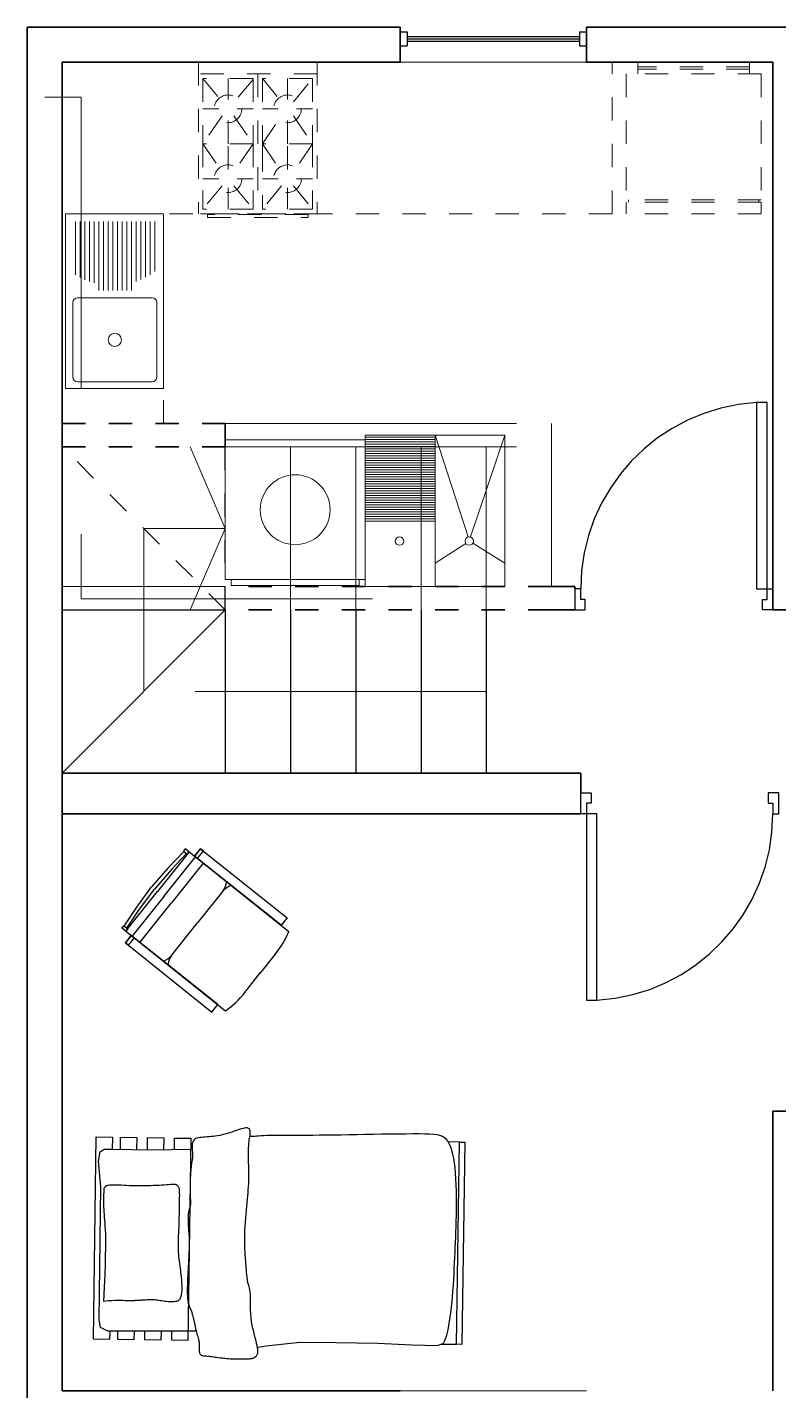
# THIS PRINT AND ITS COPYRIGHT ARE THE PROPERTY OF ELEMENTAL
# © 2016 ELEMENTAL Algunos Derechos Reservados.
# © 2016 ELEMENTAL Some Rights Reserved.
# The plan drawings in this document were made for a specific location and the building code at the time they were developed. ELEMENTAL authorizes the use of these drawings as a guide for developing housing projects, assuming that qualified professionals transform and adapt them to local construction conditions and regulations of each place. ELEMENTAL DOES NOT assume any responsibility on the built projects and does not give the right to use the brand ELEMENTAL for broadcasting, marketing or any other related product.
# Model space of a CAD drawing. Header units: metres. Extents: x -43.54 to -36.99, y -323.24 to -313.32.
# Drawn here: x -43.54 to -40.32, y -319.17 to -313.32 of the extents above; entities that cross this region are included whole.
import ezdxf

# ---------------------------------------------------------------- set-up
doc = ezdxf.new("R2010")
doc.units = ezdxf.units.M
doc.header["$LTSCALE"] = 5
doc.header["$MEASUREMENT"] = 0
doc.linetypes.add('DASHDOT', pattern=[1, 0.5, -0.25, 0, -0.25])
doc.linetypes.add('HIDDEN', pattern=[0.375, 0.25, -0.125])
doc.layers.get('0').update_dxf_attribs({"color": 30})
for name, color, linetype, lineweight in [('A-DOOR-FULL', 4, 'Continuous', 25), ('A-FLOR-OVHD', 3, 'HIDDEN', 18), ('A-FLOR-STRS', 4, 'Continuous', 25), ('A-FURN', 8, 'Continuous', 18), ('A-GLAZ-FULL', 4, 'Continuous', 25), ('A-WALL-FULL-EXTR', 7, 'Continuous', 35), ('A-WALL-FULL-INTR', 7, 'Continuous', 35)]:
    doc.layers.add(name, color=color, linetype=linetype, lineweight=lineweight)

# ---------------------------------------------------------------- blocks, each defined once
blk = doc.blocks.new('LAVADORA-PL')
for p, q in [((0, 0), (0, 0.6)), ((0, 0.6), (0.6, 0.6)), ((0.6, 0.6), (0.6, 0)), ((0.625, 0.575), (0.625, 0.025)), ((0.6, 0), (0, 0))]:
    blk.add_line(p, q)
for points in [[(0.6, 0.575), (0.625, 0.575)], [(0.6, 0.025), (0.625, 0.025)]]:
    blk.add_lwpolyline(points)
blk.add_circle((0.3, 0.3), 0.15)
blk = doc.blocks.new('A$C08E13F05')
at = {"color": 7}
for p, q in [((-49.82, 50.6), (-49.82, 41.47)), ((71.18, 41.47), (71.18, 48.24))]:
    blk.add_line(p, q, dxfattribs=at)
for points in [[(-44.94, 249.01), (-49.82, 249.01), (-49.82, 258.71), (71.18, 258.71), (71.18, 249.01), (63.93, 249.01)], [(-44.15, 197.3), (-44.82, 245.04), (-44.97, 250.14), (-42.83, 254.49), (-38.11, 255.37), (-6.25, 255.48), (41.34, 255.48), (56.68, 257.09), (62.32, 256.29), (63.93, 253.87), (63.93, 249.01), (63.93, 225.59), (64.68, 202.17)], [(-27.13, 252.76), (-18.63, 252.51), (-10.99, 252.32), (-4.68, 252.18), (0.48, 252.11), (4.69, 252.09), (8.14, 252.11), (11.01, 252.17), (13.49, 252.27), (15.75, 252.4), (17.83, 252.54), (19.75, 252.7), (21.55, 252.86), (23.23, 253.03), (24.83, 253.18), (26.36, 253.32), (27.84, 253.44), (29.3, 253.52), (30.73, 253.58), (32.12, 253.62), (33.44, 253.64), (34.71, 253.64), (35.89, 253.64), (36.99, 253.63), (37.99, 253.61), (38.88, 253.6), (39.67, 253.56), (40.35, 253.47), (40.94, 253.3), (41.43, 253.03), (41.83, 252.62), (42.15, 252.05), (42.39, 251.3), (42.56, 250.34), (42.66, 249.19), (42.71, 247.9), (42.71, 246.48), (42.69, 244.97), (42.64, 243.39), (42.58, 241.79), (42.53, 240.19), (42.48, 238.61), (42.45, 237.05), (42.44, 235.5), (42.43, 233.96), (42.44, 232.4), (42.47, 230.82), (42.51, 229.22), (42.57, 227.57), (42.65, 225.88), (42.74, 224.17), (42.84, 222.46), (42.94, 220.78), (43.06, 219.16), (43.17, 217.61), (43.28, 216.17), (43.38, 214.86), (43.47, 213.71), (43.54, 212.7), (43.55, 211.83), (43.49, 211.09), (43.35, 210.47), (43.08, 209.96), (42.69, 209.54), (42.14, 209.21), (41.42, 208.96), (40.54, 208.77), (39.51, 208.64), (38.33, 208.56), (37.03, 208.52), (35.61, 208.51), (34.09, 208.51), (32.47, 208.52), (30.76, 208.53), (28.99, 208.53), (27.17, 208.54), (25.31, 208.55), (23.44, 208.57), (21.55, 208.59), (19.68, 208.62), (17.83, 208.65), (16.02, 208.7), (14.25, 208.74), (12.53, 208.79), (10.85, 208.83), (9.21, 208.86), (7.61, 208.86), (6.06, 208.84), (4.55, 208.79), (3.08, 208.7), (1.65, 208.59), (0.24, 208.44), (-1.13, 208.27), (-2.5, 208.09), (-3.85, 207.9), (-5.2, 207.69), (-6.56, 207.49), (-7.92, 207.29), (-9.28, 207.1), (-10.64, 206.92), (-11.97, 206.76), (-13.28, 206.61), (-14.54, 206.49), (-15.75, 206.4), (-16.9, 206.33), (-17.97, 206.3), (-18.97, 206.3), (-19.91, 206.33), (-20.77, 206.39), (-21.57, 206.47), (-22.31, 206.57), (-22.98, 206.69), (-23.59, 206.82), (-24.14, 206.97), (-24.64, 207.14), (-25.07, 207.35), (-25.46, 207.61), (-25.79, 207.93), (-26.07, 208.31), (-26.31, 208.79), (-26.49, 209.35), (-26.63, 210.02), (-26.72, 210.78), (-26.78, 211.62), (-26.8, 212.51), (-26.79, 213.44), (-26.75, 214.39), (-26.68, 215.35), (-26.59, 216.3), (-26.49, 217.23), (-26.37, 218.13), (-26.25, 219.01), (-26.13, 219.87), (-26.02, 220.72), (-25.92, 221.55), (-25.84, 222.36), (-25.78, 223.17), (-25.76, 223.97), (-25.76, 224.76), (-25.79, 225.53), (-25.83, 226.27), (-25.89, 226.99), (-25.94, 227.66), (-26, 228.3), (-26.05, 228.89), (-26.09, 229.42), (-26.13, 229.91), (-26.15, 230.38), (-26.18, 230.83), (-26.2, 231.28), (-26.22, 231.74), (-26.25, 232.23), (-26.29, 232.76), (-26.34, 233.33), (-26.39, 233.97), (-26.44, 234.66), (-26.49, 235.4), (-26.54, 236.22), (-26.57, 237.1), (-26.58, 238.05), (-26.57, 239.07), (-26.54, 240.17), (-26.5, 241.38), (-26.47, 242.74), (-26.47, 244.26), (-26.52, 245.99), (-26.63, 247.97), (-26.83, 250.21), (-27.13, 252.76)], [(-44.67, 234.48), (-49.82, 234.48), (-49.82, 244.18), (-44.8, 244.18)], [(63.93, 244.18), (71.18, 244.18), (71.18, 234.48), (63.93, 234.48)], [(-44.45, 218.34), (-49.82, 218.34), (-49.82, 228.04), (-44.58, 228.04)], [(63.93, 228.04), (71.18, 228.04), (71.18, 218.34), (64.16, 218.34)], [(64.37, 211.87), (71.18, 211.87), (71.18, 202.17), (-49.82, 202.17), (-49.82, 211.87), (-44.36, 211.87)], [(-49.82, 50.6), (-49.29, 49.26), (-47.17, 48.26), (-44.42, 47.39), (-41.15, 46.64), (-37.51, 46.01), (-33.62, 45.47), (-29.62, 45.01), (-25.64, 44.64), (-21.78, 44.33), (-18.07, 44.08), (-14.49, 43.87), (-11.02, 43.71), (-7.65, 43.57), (-4.38, 43.46), (-1.18, 43.36), (1.95, 43.26), (5.03, 43.16), (8.08, 43.05), (11.13, 42.95), (14.2, 42.85), (17.31, 42.77), (20.51, 42.7), (23.8, 42.65), (27.21, 42.62), (30.76, 42.63), (34.41, 42.66), (38.12, 42.73), (41.82, 42.85), (45.48, 43.01), (49.04, 43.22), (52.45, 43.49), (55.66, 43.82), (58.64, 44.21), (61.37, 44.67), (63.85, 45.21), (66.08, 45.83), (68.07, 46.54), (69.81, 47.34), (71.29, 48.24), (72.52, 49.25), (73.51, 50.37), (74.27, 51.66), (74.84, 53.15), (75.23, 54.91), (75.48, 56.98), (75.61, 59.41), (75.66, 62.25), (75.64, 65.55), (75.59, 69.34), (75.5, 73.56), (75.39, 78.11), (75.26, 82.92), (75.12, 87.89), (74.96, 92.94), (74.81, 97.99), (74.66, 102.94), (74.51, 107.73), (74.37, 112.35), (74.24, 116.79), (74.12, 121.06), (74.01, 125.16), (73.91, 129.09), (73.83, 132.86), (73.75, 136.47), (73.7, 139.91), (73.65, 143.18), (73.61, 146.26), (73.56, 149.15), (73.52, 151.82), (73.46, 154.27), (73.39, 156.48), (73.3, 158.44), (73.19, 160.14), (73.06, 161.6), (72.94, 162.83), (72.82, 163.85), (72.72, 164.69), (72.65, 165.35), (72.63, 165.86), (72.65, 166.23), (72.73, 166.49), (72.88, 166.65), (73.07, 166.74), (73.31, 166.76), (73.59, 166.74), (73.92, 166.69), (74.27, 166.64), (74.65, 166.6), (75.06, 166.59), (75.48, 166.62), (75.89, 166.68), (76.3, 166.79), (76.68, 166.94), (77.02, 167.13), (77.32, 167.38), (77.55, 167.68), (77.72, 168.03), (77.81, 168.46), (77.84, 168.95), (77.79, 169.52), (77.68, 170.19), (77.5, 170.95), (77.25, 171.81), (76.94, 172.78), (76.57, 173.87), (76.15, 175.07), (75.69, 176.34), (75.22, 177.69), (74.75, 179.08), (74.29, 180.49), (73.86, 181.92), (73.48, 183.35), (73.16, 184.75), (72.89, 186.12), (72.67, 187.46), (72.49, 188.77), (72.33, 190.03), (72.21, 191.26), (72.09, 192.44), (71.99, 193.58), (71.89, 194.66), (71.77, 195.69), (71.64, 196.65), (71.47, 197.54), (71.25, 198.34), (70.98, 199.05), (70.65, 199.67), (70.24, 200.18), (69.74, 200.58), (69.17, 200.88), (68.54, 201.09), (67.88, 201.22), (67.19, 201.3), (66.49, 201.32), (65.79, 201.3), (65.12, 201.26), (64.48, 201.2), (63.88, 201.14), (63.3, 201.08), (62.73, 201.02), (62.18, 200.96), (61.62, 200.93), (61.07, 200.91), (60.5, 200.92), (59.91, 200.96), (59.3, 201.03), (58.65, 201.12), (57.98, 201.22), (57.26, 201.33), (56.51, 201.44), (55.71, 201.56), (54.85, 201.66), (53.94, 201.76), (52.97, 201.84), (51.96, 201.91), (50.89, 201.97), (49.78, 202.02), (48.62, 202.07), (47.42, 202.1), (46.19, 202.13), (44.92, 202.15), (43.63, 202.16), (42.34, 202.17), (41.08, 202.16), (39.85, 202.15), (38.69, 202.13), (37.6, 202.09), (36.61, 202.05), (35.73, 201.99), (34.96, 201.93), (34.27, 201.87), (33.64, 201.82), (33.07, 201.78), (32.53, 201.77), (32.01, 201.77), (31.49, 201.82), (30.96, 201.9), (30.42, 202.01), (29.87, 202.14), (29.32, 202.29), (28.77, 202.44), (28.22, 202.6), (27.68, 202.74), (27.16, 202.86), (26.65, 202.96), (26.14, 203.03), (25.63, 203.08), (25.11, 203.11), (24.56, 203.12), (23.97, 203.12), (23.34, 203.11), (22.64, 203.09), (21.89, 203.06), (21.08, 203.02), (20.25, 202.98), (19.4, 202.94), (18.56, 202.89), (17.74, 202.84), (16.96, 202.78), (16.25, 202.73), (15.61, 202.66), (15.03, 202.6), (14.47, 202.54), (13.93, 202.48), (13.37, 202.43), (12.76, 202.38), (12.1, 202.33), (11.34, 202.29), (10.47, 202.26), (9.49, 202.24), (8.41, 202.23), (7.21, 202.23), (5.92, 202.24), (4.53, 202.26), (3.04, 202.29), (1.45, 202.33), (-0.22, 202.39), (-1.95, 202.46), (-3.73, 202.53), (-5.54, 202.6), (-7.33, 202.68), (-9.11, 202.75), (-10.83, 202.82), (-12.48, 202.88), (-14.03, 202.92), (-15.5, 202.96), (-16.88, 202.98), (-18.17, 202.99), (-19.39, 202.99), (-20.53, 202.97), (-21.6, 202.94), (-22.62, 202.89), (-23.57, 202.83), (-24.46, 202.76), (-25.3, 202.67), (-26.08, 202.56), (-26.82, 202.43), (-27.51, 202.28), (-28.15, 202.11), (-28.75, 201.92), (-29.3, 201.7), (-29.85, 201.47), (-30.39, 201.21), (-30.97, 200.94), (-31.59, 200.66), (-32.29, 200.37), (-33.09, 200.07), (-34.01, 199.77), (-35.07, 199.46), (-36.24, 199.16), (-37.49, 198.86), (-38.79, 198.56), (-40.11, 198.26), (-41.41, 197.97), (-42.66, 197.67), (-43.83, 197.39), (-44.9, 197.1), (-45.87, 196.83), (-46.75, 196.56), (-47.56, 196.32), (-48.31, 196.09), (-49.01, 195.89), (-49.67, 195.72), (-50.31, 195.58), (-50.93, 195.48), (-51.54, 195.4), (-52.12, 195.36), (-52.68, 195.34), (-53.2, 195.33), (-53.68, 195.34), (-54.13, 195.35), (-54.52, 195.37), (-54.86, 195.39), (-55.15, 195.4), (-55.41, 195.4), (-55.64, 195.4), (-55.86, 195.39), (-56.07, 195.37), (-56.29, 195.34), (-56.52, 195.29), (-56.77, 195.23), (-57.03, 195.15), (-57.3, 195.05), (-57.57, 194.92), (-57.82, 194.77), (-58.06, 194.58), (-58.27, 194.35), (-58.44, 194.09), (-58.57, 193.78), (-58.66, 193.43), (-58.73, 193.03), (-58.77, 192.57), (-58.81, 192.06), (-58.84, 191.49), (-58.88, 190.86), (-58.94, 190.17), (-59.02, 189.41), (-59.11, 188.59), (-59.22, 187.71), (-59.35, 186.79), (-59.47, 185.84), (-59.6, 184.85), (-59.73, 183.84), (-59.85, 182.81), (-59.96, 181.78), (-60.05, 180.75), (-60.14, 179.73), (-60.21, 178.72), (-60.27, 177.75), (-60.32, 176.8), (-60.35, 175.9), (-60.38, 175.05), (-60.39, 174.26), (-60.39, 173.52), (-60.38, 172.82), (-60.37, 172.15), (-60.35, 171.5), (-60.33, 170.87), (-60.31, 170.25), (-60.29, 169.62), (-60.28, 168.98), (-60.27, 168.33), (-60.25, 167.68), (-60.24, 167.05), (-60.22, 166.43), (-60.2, 165.84), (-60.17, 165.28), (-60.12, 164.76), (-60.07, 164.29), (-60, 163.86), (-59.92, 163.46), (-59.81, 163.1), (-59.68, 162.76), (-59.53, 162.45), (-59.34, 162.15), (-59.13, 161.86), (-58.89, 161.57), (-58.61, 161.3), (-58.3, 161.04), (-57.96, 160.81), (-57.59, 160.6), (-57.2, 160.43), (-56.78, 160.3), (-56.34, 160.21), (-55.88, 160.17), (-55.39, 160.18), (-54.89, 160.22), (-54.37, 160.3), (-53.83, 160.4), (-53.28, 160.52), (-52.72, 160.65), (-52.14, 160.79), (-51.56, 160.93), (-50.97, 161.07), (-50.35, 161.21), (-49.71, 161.37), (-49.04, 161.53), (-48.33, 161.7), (-47.58, 161.9), (-46.78, 162.11), (-45.93, 162.34), (-45.04, 162.58), (-44.11, 162.84), (-43.15, 163.09), (-42.17, 163.35), (-41.17, 163.59), (-40.16, 163.83), (-39.15, 164.04), (-38.15, 164.22), (-37.16, 164.38), (-36.18, 164.52), (-35.21, 164.64), (-34.25, 164.73), (-33.31, 164.81), (-32.38, 164.87), (-31.48, 164.92), (-30.59, 164.95), (-29.72, 164.97), (-28.86, 164.99), (-28, 165), (-27.14, 165), (-26.27, 165), (-25.39, 165), (-24.49, 165), (-23.56, 165.01), (-22.59, 165.04), (-21.55, 165.12), (-20.44, 165.25), (-19.22, 165.47), (-17.89, 165.79), (-16.43, 166.22), (-14.8, 166.79)], [(-14.8, 166.79), (-8.17, 167.63), (-2.48, 168.24), (2.39, 168.66), (6.57, 168.92), (10.17, 169.04), (13.33, 169.06), (16.18, 168.99), (18.83, 168.88), (21.39, 168.75), (23.87, 168.6), (26.29, 168.44), (28.62, 168.27), (30.88, 168.1), (33.05, 167.93), (35.13, 167.77), (37.12, 167.61), (39.03, 167.46), (40.88, 167.34), (42.7, 167.23), (44.52, 167.15), (46.38, 167.1), (48.3, 167.08), (50.33, 167.1), (52.5, 167.16), (54.81, 167.27), (57.27, 167.38), (59.84, 167.49), (62.5, 167.55), (65.22, 167.54), (67.96, 167.42), (70.72, 167.16), (73.45, 166.75)], [(-53.28, 160.52), (-52.24, 155.36), (-49.82, 135.17), (-49.82, 113.78), (-49.82, 88.74), (-50.44, 68.1), (-50.62, 52.82), (-49.82, 50.6)]]:
    blk.add_lwpolyline(points, dxfattribs=at)
blk.add_lwpolyline([(-49.82, 41.47), (71.18, 41.47), (71.18, 38.29), (-49.82, 38.29)], close=True, dxfattribs=at)
blk = doc.blocks.new('DOOR-80')
for points in [[(-0.07, 0.89), (-0.07, 0.09), (-0.025, 0.09), (-0.025, 0.89), (-0.07, 0.89)], [(-0.825, 0.09), (-0.85, 0.09), (-0.85, 0), (-0.805, 0), (-0.805, 0.045), (-0.825, 0.045), (-0.825, 0.09)], [(-0.025, 0.09), (0, 0.09), (0, 0), (-0.045, 0), (-0.045, 0.045), (-0.025, 0.045), (-0.025, 0.09)]]:
    blk.add_lwpolyline(points)
at = {"linetype": 'HIDDEN'}
blk.add_arc((-0.0227, 0.0891), 0.8023, 93.38109, 179.93414, dxfattribs=at)
blk = doc.blocks.new('A$C08E36EE4')
for p, q in [((-27.99, 59.11), (-28.57, 59.11)), ((4.57, 59.11), (5.14, 59.11)), ((-28.57, 55.8), (-11.71, 55.8)), ((5.14, 55.8), (-11.71, 55.8)), ((-25.36, 44.89), (-11.71, 44.89)), ((1.93, 44.89), (-11.71, 44.89)), ((-19.81, 18.25), (-11.55, 18.25)), ((-3.62, 18.25), (-11.88, 18.25))]:
    blk.add_line(p, q)
for points in [[(-28.57, 63.41), (-27.58, 63.41), (-27.58, 61.76), (-28.57, 61.76)], [(5.14, 63.41), (4.15, 63.41), (4.15, 61.76), (5.14, 61.76)], [(-31.71, 22.71), (-28.57, 22.71), (-28.57, 59.44), (-31.71, 59.44)], [(-31.71, 59.44), (-28.57, 59.44), (-28.57, 58.26), (-31.71, 58.26)], [(8.29, 22.71), (5.14, 22.71), (5.14, 59.44), (8.29, 59.44)], [(8.29, 59.44), (5.14, 59.44), (5.14, 58.26), (8.29, 58.26)]]:
    blk.add_lwpolyline(points, close=True)
for points in [[(-27.58, 63.25), (-20.05, 63.87), (-11.71, 64.24)], [(4.15, 63.25), (-3.38, 63.87), (-11.71, 64.24)], [(-28.57, 61.76), (-28.57, 19.4)], [(-11.71, 59.11), (-27.99, 59.11)], [(-27.98, 61.76), (-11.71, 61.76)], [(-27.58, 62.09), (-20.42, 62.69), (-11.71, 63.08)], [(4.15, 62.09), (-3.01, 62.69), (-11.71, 63.08)], [(4.55, 61.76), (-11.71, 61.76)], [(-11.71, 59.11), (4.57, 59.11)], [(5.14, 61.76), (5.14, 19.4)]]:
    blk.add_lwpolyline(points)
for centre, radius, start, end in [((-25.08, 51.44), 6.56, 237.8862, 267.5576), ((1.65, 51.44), 6.56, 272.4424, 302.1138), ((-25.08, 38.33), 6.56, 92.4424, 122.1138), ((1.65, 38.33), 6.56, 57.8862, 87.5576), ((-20.57, 46.26), 28.02, 253.4121, 271.5567), ((-2.86, 46.26), 28.02, 268.4433, 286.5879)]:
    blk.add_arc(centre, radius, start, end)

msp = doc.modelspace()

# ---------------------------------------------------------------- linework, layer by layer
msp.add_line((-40.3433, -315.8245), (-40.3433, -315.8245))
at = {"layer": 'A-FLOR-OVHD'}
for p, q in [((-41.9433, -313.4745), (-41.1433, -313.4745)), ((-42.6933, -315.0245), (-41.2933, -315.0245)), ((-41.2933, -315.0245), (-41.2933, -315.1245)), ((-42.6933, -315.1245), (-41.2933, -315.1245)), ((-42.4133, -315.8245), (-42.4133, -315.1245)), ((-42.1333, -315.8245), (-42.1333, -315.1245)), ((-41.8533, -315.8245), (-41.8533, -315.1245)), ((-41.5733, -315.8245), (-41.5733, -315.1245)), ((-41.2933, -315.7245), (-41.2933, -315.1245)), ((-43.0433, -316.1745), (-43.0433, -315.4745)), ((-43.0433, -315.4745), (-42.6933, -315.4745)), ((-42.6933, -315.7245), (-43.3933, -315.7245)), ((-41.5733, -316.1745), (-43.0433, -316.1745)), ((-41.9433, -319.1745), (-41.1433, -319.1745))]:
    msp.add_line(p, q, dxfattribs=at)
for points in [[(-43.4683, -313.6245), (-43.312, -313.6245), (-43.312, -315.7763), (-41.8026, -315.7763)], [(-42.6933, -315.4745), (-42.8445, -315.1245)], [(-42.6933, -315.4745), (-42.8445, -315.8245)]]:
    msp.add_lwpolyline(points, dxfattribs=at)
at = {"layer": 'A-FLOR-STRS', "linetype": 'HIDDEN', "ltscale": 0.001}
for q in [(-43.3933, -315.1245), (-42.6933, -315.1245)]:
    msp.add_line((-42.6933, -315.8245), q, dxfattribs=at)
at = {"layer": 'A-FLOR-STRS'}
for p, q in [((-43.3933, -315.8245), (-42.6933, -315.8245)), ((-42.6933, -315.8245), (-42.6933, -316.5245)), ((-42.4133, -315.8245), (-42.4133, -316.5245)), ((-42.1333, -315.8245), (-42.1333, -316.5245)), ((-41.8533, -315.8245), (-41.8533, -316.5245)), ((-41.5733, -315.8245), (-41.5733, -316.5245)), ((-41.5733, -316.5245), (-43.3933, -316.5245))]:
    msp.add_line(p, q, dxfattribs=at)
at = {"layer": 'A-FLOR-STRS', "linetype": 'DASHDOT', "ltscale": 15}
msp.add_line((-42.6933, -315.8245), (-43.3933, -316.5245), dxfattribs=at)
at = {"layer": 'A-FURN', "linetype": 'HIDDEN', "ltscale": 0.001}
for p, q in [((-42.8091, -313.4745), (-42.8091, -314.1245)), ((-42.2991, -313.4745), (-42.2991, -314.1245)), ((-41.0333, -314.1245), (-41.0333, -313.4745)), ((-40.4433, -313.4745), (-40.9233, -313.4745)), ((-40.9233, -313.4745), (-40.9233, -313.5245)), ((-40.4433, -313.4945), (-40.9233, -313.4945)), ((-40.4433, -313.4745), (-40.4433, -313.5245)), ((-42.2991, -313.5245), (-42.8091, -313.5245)), ((-42.7891, -313.5445), (-42.7071, -313.6445)), ((-42.5741, -313.5445), (-42.7891, -313.5445)), ((-42.7891, -313.5445), (-42.7891, -313.8245)), ((-42.6816, -313.6351), (-42.6816, -313.5445)), ((-42.5741, -313.548), (-42.6561, -313.6445)), ((-42.5741, -313.5445), (-42.5741, -313.8245)), ((-42.5541, -313.5245), (-42.5541, -314.1245)), ((-42.5341, -313.5445), (-42.4521, -313.6445)), ((-42.5341, -313.5445), (-42.5341, -313.848)), ((-42.3191, -313.5445), (-42.5341, -313.5445)), ((-42.4266, -313.6351), (-42.4266, -313.5445)), ((-42.4011, -313.6445), (-42.3191, -313.5445)), ((-42.3191, -313.5445), (-42.3191, -313.8245)), ((-40.9733, -313.5245), (-40.9733, -314.0645)), ((-40.3933, -313.5245), (-40.9733, -313.5245)), ((-40.4433, -313.5045), (-40.9233, -313.5045)), ((-40.3933, -313.5245), (-40.3933, -314.0645)), ((-42.7891, -313.6745), (-42.721, -313.6745)), ((-42.6422, -313.6745), (-42.5741, -313.6745)), ((-42.5341, -313.6745), (-42.466, -313.6745)), ((-42.3872, -313.6745), (-42.3191, -313.6745)), ((-42.7071, -313.7045), (-42.7891, -313.8245)), ((-42.6816, -313.8245), (-42.6816, -313.7139)), ((-42.6561, -313.7045), (-42.5741, -313.8245)), ((-42.5341, -313.8245), (-42.4521, -313.7045)), ((-42.4266, -313.8245), (-42.4266, -313.7139)), ((-42.4011, -313.7045), (-42.3191, -313.8245)), ((-42.7891, -313.8245), (-42.7071, -313.9445)), ((-42.7891, -313.8245), (-42.7891, -314.1045)), ((-42.5741, -313.8245), (-42.7891, -313.8245)), ((-42.6816, -313.9351), (-42.6816, -313.8245)), ((-42.5741, -313.8245), (-42.6561, -313.9445)), ((-42.5741, -313.8245), (-42.5741, -314.1045)), ((-42.5341, -313.8245), (-42.4521, -313.9445)), ((-42.3191, -313.8245), (-42.5341, -313.8245)), ((-42.5341, -313.8445), (-42.5341, -314.1045)), ((-42.4266, -313.9351), (-42.4266, -313.8245)), ((-42.3191, -313.8245), (-42.4011, -313.9445)), ((-42.3191, -313.8245), (-42.3191, -314.1045)), ((-42.7891, -313.9745), (-42.721, -313.9745)), ((-42.7071, -314.0045), (-42.7891, -314.1045)), ((-42.6816, -314.1045), (-42.6816, -314.0139)), ((-42.6561, -314.0045), (-42.5741, -314.1045)), ((-42.6422, -313.9745), (-42.5741, -313.9745)), ((-42.5341, -313.9745), (-42.466, -313.9745)), ((-42.4521, -314.0045), (-42.5341, -314.1045)), ((-42.4266, -314.1045), (-42.4266, -314.0139)), ((-42.4011, -314.0045), (-42.3191, -314.1045)), ((-42.3872, -313.9745), (-42.3191, -313.9745)), ((-40.3933, -314.0645), (-40.9733, -314.0645)), ((-40.3933, -314.0745), (-40.9733, -314.0745)), ((-40.9733, -314.0745), (-40.9733, -314.1245)), ((-40.9633, -314.0645), (-40.9633, -314.0745)), ((-40.4033, -314.0645), (-40.4033, -314.0745)), ((-40.3933, -314.0745), (-40.3933, -314.1245)), ((-41.0333, -314.1245), (-42.9591, -314.1245)), ((-42.9591, -314.1245), (-42.9591, -315.0245)), ((-42.2991, -314.1245), (-42.8091, -314.1245)), ((-42.5741, -314.1045), (-42.7891, -314.1045)), ((-42.3191, -314.1045), (-42.5341, -314.1045)), ((-40.3933, -314.1245), (-40.9733, -314.1245))]:
    msp.add_line(p, q, dxfattribs=at)
at = {"layer": 'A-FURN'}
for p, q in [((-43.3791, -314.8745), (-43.3791, -314.1245)), ((-43.3791, -314.1245), (-42.9591, -314.1245)), ((-42.9591, -314.8745), (-42.9591, -314.1245)), ((-43.3363, -314.1585), (-43.3363, -314.3874)), ((-43.3163, -314.1585), (-43.3163, -314.3985)), ((-43.2963, -314.1585), (-43.2963, -314.4078)), ((-43.2763, -314.1585), (-43.2763, -314.4154)), ((-43.2563, -314.1585), (-43.2563, -314.4214)), ((-43.2363, -314.1585), (-43.2363, -314.4542)), ((-43.2163, -314.1585), (-43.2163, -314.4542)), ((-43.1963, -314.1585), (-43.1963, -314.4542)), ((-43.1763, -314.1585), (-43.1763, -314.4542)), ((-43.1563, -314.1585), (-43.1563, -314.4542)), ((-43.1363, -314.1585), (-43.1363, -314.4542)), ((-43.1163, -314.1585), (-43.1163, -314.4542)), ((-43.0963, -314.1585), (-43.0963, -314.4542)), ((-43.0763, -314.1585), (-43.0763, -314.4146)), ((-43.0563, -314.1585), (-43.0563, -314.4068)), ((-43.0363, -314.1585), (-43.0363, -314.3973)), ((-43.0163, -314.1585), (-43.0163, -314.386)), ((-42.9963, -314.1585), (-42.9963, -314.3725)), ((-43.3277, -314.4855), (-43.0077, -314.4855)), ((-43.3477, -314.5055), (-43.3477, -314.8255)), ((-42.9877, -314.5055), (-42.9877, -314.8255)), ((-43.3277, -314.8455), (-43.0077, -314.8455)), ((-43.3791, -314.8745), (-42.9591, -314.8745)), ((-42.0933, -315.7245), (-42.0933, -315.0745)), ((-42.0933, -315.0745), (-41.4933, -315.0745)), ((-41.6515, -315.5114), (-41.7933, -315.0745)), ((-41.7933, -315.7245), (-41.7933, -315.0745)), ((-41.6411, -315.5114), (-41.4933, -315.0745)), ((-41.4933, -315.0745), (-41.4933, -315.7245)), ((-42.0933, -315.0835), (-41.7933, -315.0835)), ((-42.0933, -315.0935), (-41.7933, -315.0935)), ((-42.0933, -315.1035), (-41.7933, -315.1035)), ((-42.0933, -315.1135), (-41.7933, -315.1135)), ((-42.0933, -315.1235), (-41.7933, -315.1235)), ((-42.0933, -315.1335), (-41.7933, -315.1335)), ((-42.0933, -315.1435), (-41.7933, -315.1435)), ((-42.0933, -315.1535), (-41.7933, -315.1535)), ((-42.0933, -315.1635), (-41.7933, -315.1635)), ((-42.0933, -315.1735), (-41.7933, -315.1735)), ((-42.0933, -315.1735), (-41.7933, -315.1735)), ((-42.0933, -315.1835), (-41.7933, -315.1835)), ((-42.0933, -315.1935), (-41.7933, -315.1935)), ((-42.0933, -315.2035), (-41.7933, -315.2035)), ((-42.0933, -315.2135), (-41.7933, -315.2135)), ((-42.0933, -315.2235), (-41.7933, -315.2235)), ((-42.0933, -315.2335), (-41.7933, -315.2335)), ((-42.0933, -315.2435), (-41.7933, -315.2435)), ((-42.0933, -315.2535), (-41.7933, -315.2535)), ((-42.0933, -315.2535), (-41.7933, -315.2535)), ((-42.0933, -315.2635), (-41.7933, -315.2635)), ((-42.0933, -315.2635), (-41.7933, -315.2635)), ((-42.0933, -315.2735), (-41.7933, -315.2735)), ((-42.0933, -315.2735), (-41.7933, -315.2735)), ((-42.0933, -315.2835), (-41.7933, -315.2835)), ((-42.0933, -315.2835), (-41.7933, -315.2835)), ((-42.0933, -315.2935), (-41.7933, -315.2935)), ((-42.0933, -315.2935), (-41.7933, -315.2935)), ((-42.0933, -315.3035), (-41.7933, -315.3035)), ((-42.0933, -315.3135), (-41.7933, -315.3135)), ((-42.0933, -315.3235), (-41.7933, -315.3235)), ((-42.0933, -315.3335), (-41.7933, -315.3335)), ((-42.0933, -315.3435), (-41.7933, -315.3435)), ((-42.0933, -315.3535), (-41.7933, -315.3535)), ((-42.0933, -315.3635), (-41.7933, -315.3635)), ((-42.0933, -315.3735), (-41.7933, -315.3735)), ((-42.0933, -315.3835), (-41.7933, -315.3835)), ((-42.0933, -315.3935), (-41.7933, -315.3935)), ((-42.0933, -315.4035), (-41.7933, -315.4035)), ((-42.0933, -315.4135), (-41.7933, -315.4135)), ((-42.0933, -315.4235), (-41.7933, -315.4235)), ((-42.0933, -315.4335), (-41.7933, -315.4335)), ((-42.0933, -315.4435), (-41.7933, -315.4435)), ((-41.6616, -315.5387), (-41.7933, -315.6245)), ((-41.631, -315.5384), (-41.4933, -315.6245)), ((-41.4933, -315.7245), (-42.0933, -315.7245))]:
    msp.add_line(p, q, dxfattribs=at)
at = {"layer": 'A-FURN', "linetype": 'HIDDEN', "ltscale": 0.001}
msp.add_lwpolyline([(-42.3381, -314.128), (-42.7694, -314.128), (-42.7694, -314.1408), (-42.3381, -314.1408)], close=True, dxfattribs=at)
for centre in [(-42.6816, -313.6745), (-42.4266, -313.6745), (-42.6816, -313.9745), (-42.4266, -313.9745)]:
    msp.add_circle(centre, 0.0594, dxfattribs=at)
at = {"layer": 'A-FURN'}
for centre, radius in [((-43.1677, -314.6655), 0.0284), ((-41.9456, -315.5288), 0.0181), ((-41.6464, -315.5288), 0.0181)]:
    msp.add_circle(centre, radius, dxfattribs=at)
for centre, start, end in [((-43.3277, -314.5055), 90, 180), ((-43.0077, -314.5055), 0, 90), ((-43.3277, -314.8255), 180, 270), ((-43.0077, -314.8255), 270, 0)]:
    msp.add_arc(centre, 0.02, start, end, dxfattribs=at)
at = {"layer": 'A-GLAZ-FULL'}
for p, q in [((-41.9433, -313.3445), (-41.9133, -313.3445)), ((-41.9133, -313.3645), (-41.1733, -313.3645)), ((-41.9133, -313.3745), (-41.1733, -313.3745)), ((-41.9133, -313.3845), (-41.1733, -313.3845)), ((-41.1733, -313.3445), (-41.1433, -313.3445)), ((-41.9433, -313.4045), (-41.9133, -313.4045)), ((-41.1733, -313.4045), (-41.1433, -313.4045))]:
    msp.add_line(p, q, dxfattribs=at)
at = {"layer": 'A-GLAZ-FULL', "ltscale": 0.001}
for p, q in [((-41.9133, -313.3445), (-41.9133, -313.4045)), ((-41.1733, -313.3445), (-41.1733, -313.4045))]:
    msp.add_line(p, q, dxfattribs=at)
at = {"layer": 'A-WALL-FULL-EXTR'}
for p, q in [((-43.5433, -319.3245), (-43.5433, -313.3245)), ((-43.5433, -313.3245), (-41.9433, -313.3245)), ((-41.9433, -313.4745), (-41.9433, -313.3245)), ((-41.1433, -313.3245), (-41.1433, -313.4745)), ((-41.1433, -313.3245), (-40.3433, -313.3245)), ((-40.3433, -313.3245), (-40.1933, -313.3245)), ((-43.3933, -319.1745), (-43.3933, -313.4745)), ((-43.3933, -313.4745), (-41.9433, -313.4745)), ((-41.1433, -313.4745), (-40.3433, -313.4745)), ((-40.3433, -315.8245), (-40.3433, -313.4745)), ((-41.2933, -315.7245), (-41.1933, -315.7245)), ((-41.1933, -315.7245), (-41.1933, -315.7345)), ((-41.2933, -315.8245), (-41.1933, -315.8245)), ((-40.1933, -315.8245), (-40.3433, -315.8245)), ((-41.1683, -316.5245), (-43.3933, -316.5245)), ((-41.1683, -316.5245), (-41.1683, -316.6092)), ((-41.1683, -316.6992), (-43.3933, -316.6992)), ((-40.3433, -317.9745), (-40.1933, -317.9745)), ((-40.3433, -319.1745), (-40.3433, -317.9745)), ((-43.3933, -319.1745), (-41.9433, -319.1745))]:
    msp.add_line(p, q, dxfattribs=at)
at = {"layer": 'A-WALL-FULL-INTR', "linetype": 'HIDDEN', "ltscale": 0.001}
for p, q in [((-42.6933, -315.0245), (-43.3933, -315.0245)), ((-42.6933, -315.1245), (-42.6933, -315.0245)), ((-42.6933, -315.1245), (-43.3933, -315.1245)), ((-41.2933, -315.7245), (-42.6933, -315.7245)), ((-41.2933, -315.8245), (-42.6933, -315.8245))]:
    msp.add_line(p, q, dxfattribs=at)

# ---------------------------------------------------------------- block references
at = {"xscale": 0.01293132757195798, "yscale": 0.01293132757195798, "zscale": 0.01293132757195798, "rotation": 51.40146036391851}
msp.add_blockref('A$C08E36EE4', (-42.2657, -317.4125), dxfattribs=at)
at = {"color": 7, "xscale": 0.007174163699171452, "yscale": 0.007174163699171452, "zscale": 0.007174163699171452, "rotation": 89.19655940797722}
msp.add_blockref('A$C08E13F05', (-41.3985, -318.6221), dxfattribs=at)
at = {"layer": 'A-DOOR-FULL'}
msp.add_blockref('DOOR-80', (-40.3433, -315.8245), dxfattribs=at)
at = {"layer": 'A-DOOR-FULL', "rotation": 180}
msp.add_blockref('DOOR-80', (-41.1683, -316.6092), dxfattribs=at)
at = {"layer": 'A-FURN', "xscale": -1, "rotation": 90}
msp.add_blockref('LAVADORA-PL', (-42.0933, -315.0945), dxfattribs=at)

doc.saveas('drawing.dxf')
